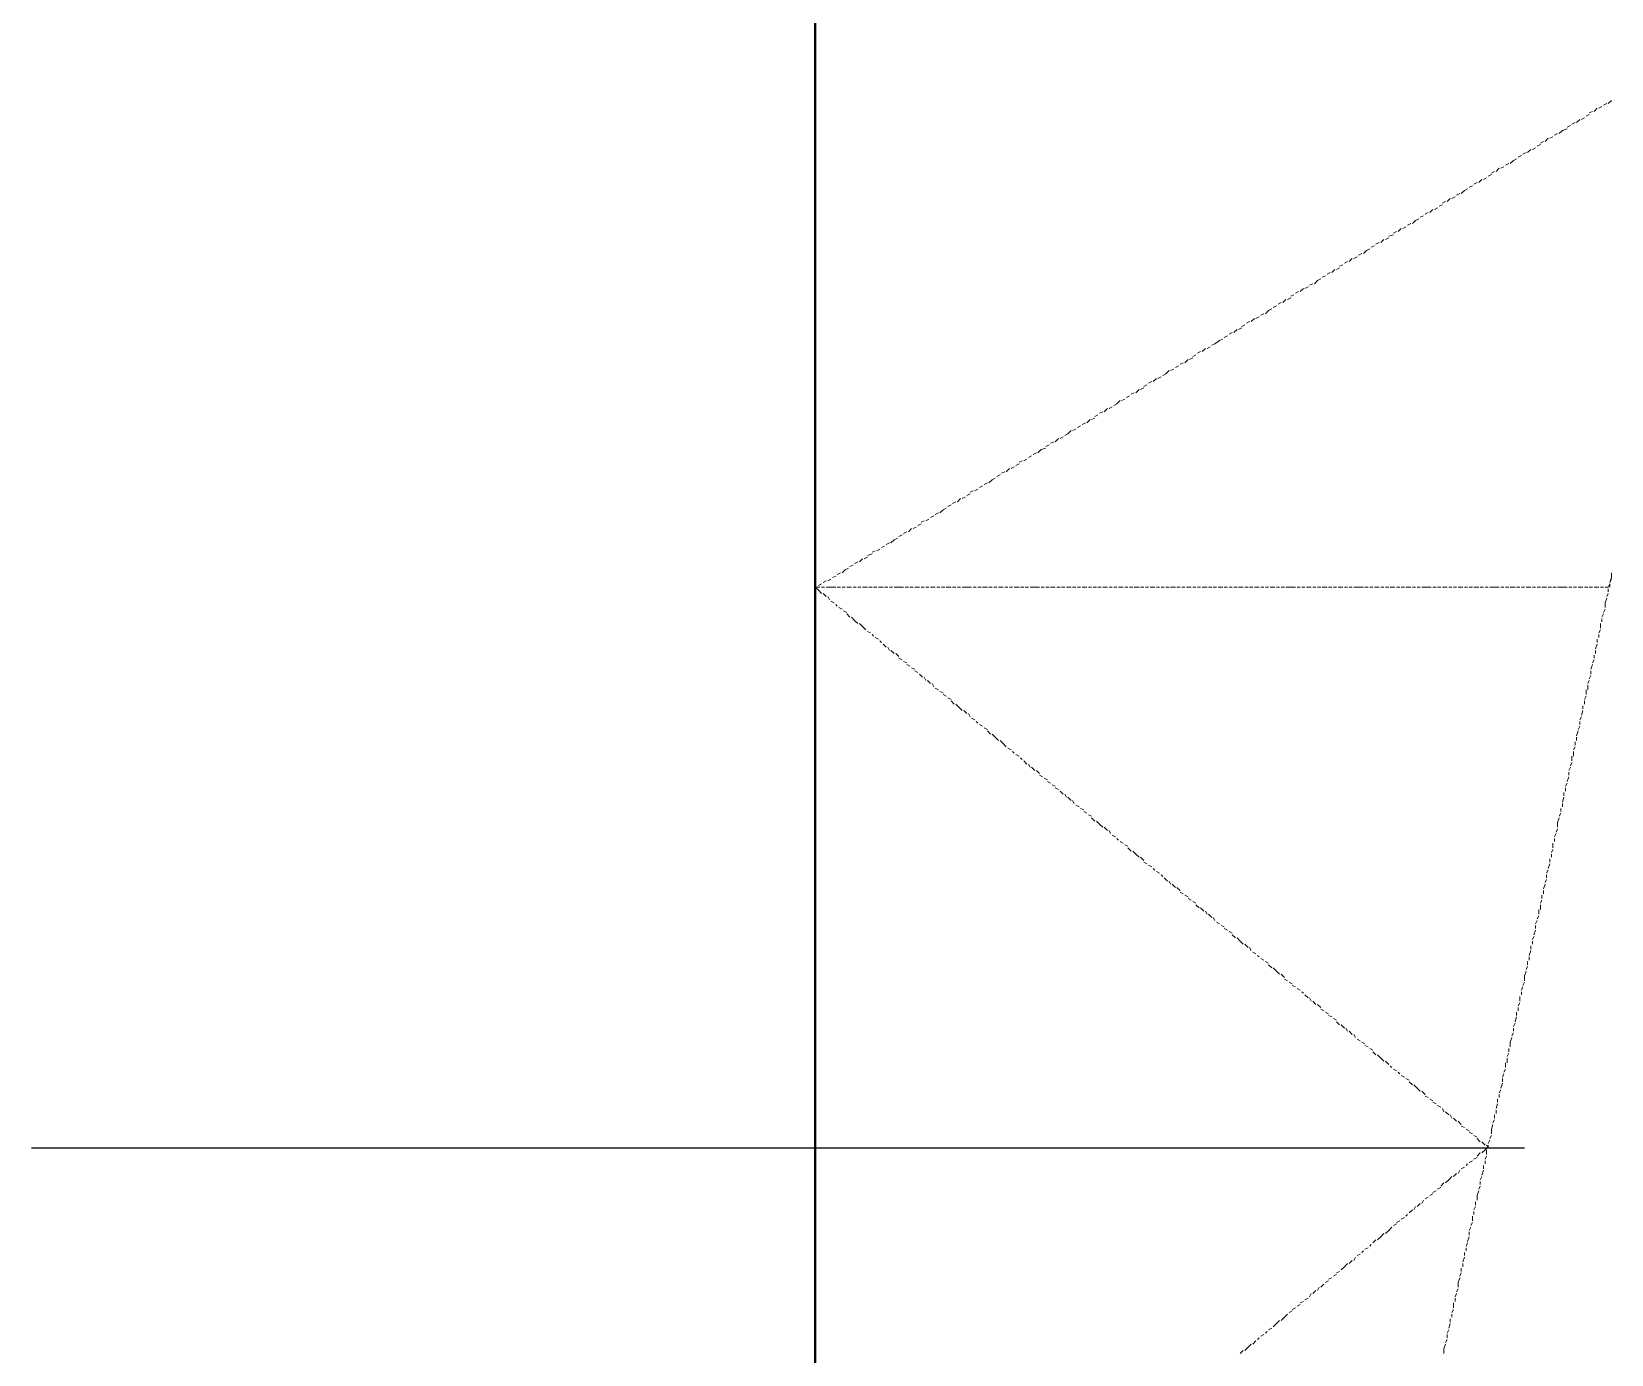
# Model space of a CAD drawing. Extents: x 0 to 604, y 0 to 420.
# Drawn here: x 248.73 to 269.9, y 200.54 to 218.26 of the extents above; entities that cross this region are included whole.
import ezdxf

# ---------------------------------------------------------------- set-up
doc = ezdxf.new("R2010")
doc.units = 0

msp = doc.modelspace()

# ---------------------------------------------------------------- linework, layer by layer
at = {"color": 7, "lineweight": 40}
msp.add_line((259.228, 262.065), (259.228, 174.561), dxfattribs=at)
at = {"lineweight": 25}
for p, q in [((259.228, 221.911), (259.228, 201.909)), ((268.732, 203.306), (248.729, 203.306))]:
    msp.add_line(p, q, dxfattribs=at)
at = {"color": 7, "lineweight": 5}
for p, q in [((259.228, 218.25), (259.228, 218.207)), ((259.228, 218.186), (259.228, 218.144)), ((259.228, 218.123), (259.228, 218.059)), ((259.228, 218.038), (259.228, 217.995)), ((259.228, 217.974), (259.228, 217.932)), ((259.228, 217.911), (259.228, 217.847)), ((259.228, 217.826), (259.228, 217.784)), ((259.228, 217.763), (259.228, 217.72)), ((259.228, 217.699), (259.228, 217.636)), ((259.228, 217.636), (259.228, 217.572)), ((259.228, 217.551), (259.228, 217.509)), ((259.228, 217.488), (259.228, 217.445)), ((259.228, 217.424), (259.228, 217.361)), ((259.228, 217.339), (259.228, 217.297)), ((259.228, 217.276), (259.228, 217.233)), ((259.228, 217.212), (259.228, 217.149)), ((269.6, 217.17), (269.642, 217.191)), ((269.663, 217.191), (269.706, 217.233)), ((269.727, 217.233), (269.769, 217.255)), ((269.79, 217.276), (269.833, 217.297)), ((269.854, 217.297), (269.896, 217.339)), ((259.228, 217.128), (259.228, 217.085)), ((259.228, 217.064), (259.228, 217.022)), ((259.228, 217.001), (259.228, 216.937)), ((269.303, 216.98), (269.346, 217.001)), ((269.367, 217.022), (269.409, 217.043)), ((269.43, 217.043), (269.473, 217.085)), ((269.494, 217.085), (269.536, 217.107)), ((269.558, 217.128), (269.6, 217.149)), ((259.228, 216.916), (259.228, 216.874)), ((259.228, 216.852), (259.228, 216.81)), ((259.228, 216.789), (259.228, 216.726)), ((268.944, 216.768), (268.986, 216.789)), ((269.007, 216.789), (269.05, 216.831)), ((269.071, 216.831), (269.113, 216.852)), ((269.134, 216.874), (269.176, 216.895)), ((269.198, 216.895), (269.24, 216.937)), ((269.24, 216.937), (269.303, 216.958)), ((259.228, 216.726), (259.228, 216.662)), ((259.228, 216.641), (259.228, 216.599)), ((259.228, 216.577), (259.228, 216.535)), ((268.584, 216.535), (268.626, 216.556)), ((268.647, 216.577), (268.69, 216.599)), ((268.711, 216.62), (268.753, 216.641)), ((268.774, 216.641), (268.817, 216.683)), ((268.838, 216.683), (268.88, 216.704)), ((268.901, 216.726), (268.944, 216.747)), ((259.228, 216.514), (259.228, 216.45)), ((259.228, 216.429), (259.228, 216.387)), ((259.228, 216.366), (259.228, 216.323)), ((268.245, 216.323), (268.288, 216.345)), ((268.288, 216.366), (268.33, 216.387)), ((268.351, 216.387), (268.393, 216.429)), ((268.414, 216.429), (268.457, 216.45)), ((268.478, 216.471), (268.52, 216.493)), ((268.541, 216.493), (268.584, 216.535)), ((259.228, 216.302), (259.228, 216.239)), ((259.228, 216.218), (259.228, 216.175)), ((259.228, 216.154), (259.228, 216.112)), ((267.885, 216.09), (267.928, 216.133)), ((267.928, 216.133), (267.97, 216.154)), ((267.991, 216.175), (268.033, 216.196)), ((268.055, 216.218), (268.097, 216.239)), ((268.118, 216.239), (268.161, 216.281)), ((268.182, 216.281), (268.224, 216.302)), ((259.228, 216.09), (259.228, 216.027)), ((259.228, 216.006), (259.228, 215.964)), ((259.228, 215.942), (259.228, 215.9)), ((267.589, 215.921), (267.631, 215.942)), ((267.631, 215.964), (267.674, 215.985)), ((267.695, 215.985), (267.737, 216.027)), ((267.758, 216.027), (267.801, 216.048)), ((267.822, 216.069), (267.864, 216.09)), ((259.228, 215.879), (259.228, 215.815)), ((259.228, 215.815), (259.228, 215.752)), ((259.228, 215.731), (259.228, 215.688)), ((267.229, 215.688), (267.272, 215.731)), ((267.272, 215.731), (267.314, 215.752)), ((267.335, 215.773), (267.377, 215.794)), ((267.399, 215.815), (267.441, 215.836)), ((267.462, 215.836), (267.504, 215.879)), ((267.526, 215.879), (267.568, 215.9)), ((259.228, 215.667), (259.228, 215.625)), ((259.228, 215.604), (259.228, 215.54)), ((259.228, 215.519), (259.228, 215.477)), ((266.869, 215.477), (266.912, 215.498)), ((266.912, 215.519), (266.975, 215.54)), ((266.975, 215.561), (267.017, 215.583)), ((267.039, 215.583), (267.081, 215.625)), ((267.102, 215.625), (267.144, 215.646)), ((267.166, 215.667), (267.208, 215.688)), ((259.228, 215.456), (259.228, 215.413)), ((259.228, 215.392), (259.228, 215.328)), ((259.228, 215.307), (259.228, 215.265)), ((266.509, 215.265), (266.552, 215.286)), ((266.573, 215.286), (266.615, 215.328)), ((266.615, 215.328), (266.658, 215.35)), ((266.679, 215.371), (266.721, 215.392)), ((266.742, 215.413), (266.785, 215.434)), ((266.806, 215.434), (266.848, 215.477)), ((259.228, 215.244), (259.228, 215.202)), ((259.228, 215.18), (259.228, 215.117)), ((259.228, 215.096), (259.228, 215.053)), ((266.15, 215.032), (266.192, 215.075)), ((266.213, 215.075), (266.255, 215.096)), ((266.255, 215.117), (266.298, 215.138)), ((266.319, 215.159), (266.361, 215.18)), ((266.382, 215.18), (266.425, 215.223)), ((266.446, 215.223), (266.488, 215.244)), ((259.228, 215.032), (259.228, 214.99)), ((259.228, 214.969), (259.228, 214.905)), ((259.228, 214.905), (259.228, 214.842)), ((265.853, 214.863), (265.896, 214.884)), ((265.917, 214.884), (265.959, 214.926)), ((265.959, 214.926), (266.002, 214.947)), ((266.023, 214.969), (266.065, 214.99)), ((266.086, 215.011), (266.128, 215.032)), ((259.228, 214.821), (259.228, 214.778)), ((259.228, 214.757), (259.228, 214.715)), ((259.228, 214.693), (259.228, 214.63)), ((265.493, 214.63), (265.536, 214.672)), ((265.557, 214.672), (265.599, 214.693)), ((265.599, 214.715), (265.642, 214.736)), ((265.663, 214.757), (265.705, 214.778)), ((265.726, 214.778), (265.769, 214.821)), ((265.79, 214.821), (265.832, 214.842)), ((259.228, 214.609), (259.228, 214.566)), ((259.228, 214.545), (259.228, 214.503)), ((259.228, 214.482), (259.228, 214.418)), ((265.134, 214.418), (265.176, 214.44)), ((265.197, 214.461), (265.24, 214.482)), ((265.261, 214.482), (265.303, 214.524)), ((265.303, 214.524), (265.345, 214.545)), ((265.366, 214.566), (265.409, 214.588)), ((265.43, 214.609), (265.472, 214.63)), ((259.228, 214.397), (259.228, 214.355)), ((259.228, 214.334), (259.228, 214.291)), ((259.228, 214.27), (259.228, 214.207)), ((264.774, 214.207), (264.816, 214.228)), ((264.837, 214.228), (264.88, 214.27)), ((264.901, 214.27), (264.943, 214.291)), ((264.943, 214.312), (264.985, 214.334)), ((265.007, 214.355), (265.049, 214.376)), ((265.07, 214.376), (265.113, 214.418)), ((259.228, 214.185), (259.228, 214.143)), ((259.228, 214.122), (259.228, 214.08)), ((259.228, 214.059), (259.228, 213.995)), ((264.414, 213.974), (264.456, 214.016)), ((264.478, 214.016), (264.52, 214.037)), ((264.541, 214.059), (264.583, 214.08)), ((264.583, 214.08), (264.647, 214.122)), ((264.647, 214.122), (264.689, 214.143)), ((264.71, 214.164), (264.753, 214.185)), ((259.228, 213.995), (259.228, 213.931)), ((259.228, 213.91), (259.228, 213.868)), ((259.228, 213.847), (259.228, 213.804)), ((264.118, 213.804), (264.16, 213.826)), ((264.181, 213.826), (264.224, 213.868)), ((264.245, 213.868), (264.287, 213.889)), ((264.287, 213.91), (264.329, 213.931)), ((264.351, 213.953), (264.393, 213.974)), ((259.228, 213.783), (259.228, 213.72)), ((259.228, 213.699), (259.228, 213.656)), ((259.228, 213.635), (259.228, 213.593)), ((263.758, 213.572), (263.8, 213.614)), ((263.821, 213.614), (263.864, 213.635)), ((263.885, 213.656), (263.927, 213.678)), ((263.927, 213.678), (263.969, 213.72)), ((263.991, 213.72), (264.033, 213.741)), ((264.054, 213.762), (264.096, 213.783)), ((259.228, 213.572), (259.228, 213.508)), ((259.228, 213.487), (259.228, 213.445)), ((259.228, 213.423), (259.228, 213.381)), ((263.398, 213.36), (263.44, 213.381)), ((263.461, 213.402), (263.504, 213.423)), ((263.525, 213.423), (263.567, 213.466)), ((263.589, 213.466), (263.631, 213.487)), ((263.631, 213.508), (263.673, 213.529)), ((263.694, 213.55), (263.737, 213.572)), ((259.228, 213.36), (259.228, 213.297)), ((259.228, 213.275), (259.228, 213.233)), ((259.228, 213.212), (259.228, 213.169)), ((263.038, 213.148), (263.08, 213.169)), ((263.102, 213.169), (263.144, 213.212)), ((263.165, 213.212), (263.207, 213.233)), ((263.229, 213.254), (263.271, 213.275)), ((263.271, 213.275), (263.313, 213.318)), ((263.334, 213.318), (263.377, 213.339)), ((259.228, 213.148), (259.228, 213.085)), ((259.228, 213.085), (259.228, 213.021)), ((259.228, 213), (259.228, 212.958)), ((262.742, 212.958), (262.784, 212.979)), ((262.805, 213), (262.848, 213.021)), ((262.869, 213.021), (262.911, 213.064)), ((262.932, 213.064), (262.975, 213.085)), ((262.975, 213.106), (263.017, 213.127)), ((259.228, 212.937), (259.228, 212.894)), ((259.228, 212.873), (259.228, 212.81)), ((259.228, 212.788), (259.228, 212.746)), ((262.382, 212.746), (262.424, 212.767)), ((262.445, 212.767), (262.488, 212.81)), ((262.509, 212.81), (262.551, 212.831)), ((262.572, 212.852), (262.615, 212.873)), ((262.615, 212.873), (262.657, 212.916)), ((262.678, 212.916), (262.721, 212.937)), ((259.228, 212.725), (259.228, 212.683)), ((259.228, 212.661), (259.228, 212.598)), ((259.228, 212.577), (259.228, 212.535)), ((262.022, 212.513), (262.065, 212.535)), ((262.086, 212.556), (262.128, 212.577)), ((262.149, 212.598), (262.192, 212.619)), ((262.213, 212.619), (262.255, 212.661)), ((262.255, 212.661), (262.318, 212.683)), ((262.318, 212.704), (262.361, 212.725)), ((259.228, 212.513), (259.228, 212.471)), ((259.228, 212.45), (259.228, 212.386)), ((259.228, 212.365), (259.228, 212.323)), ((261.662, 212.302), (261.705, 212.323)), ((261.726, 212.344), (261.768, 212.365)), ((261.789, 212.365), (261.832, 212.407)), ((261.853, 212.407), (261.895, 212.429)), ((261.916, 212.45), (261.959, 212.471)), ((261.959, 212.492), (262.001, 212.513)), ((259.228, 212.302), (259.228, 212.259)), ((259.228, 212.238), (259.228, 212.175)), ((259.228, 212.175), (259.228, 212.111)), ((261.303, 212.09), (261.345, 212.111)), ((261.366, 212.111), (261.408, 212.132)), ((261.43, 212.154), (261.472, 212.175)), ((261.493, 212.196), (261.535, 212.217)), ((261.557, 212.217), (261.599, 212.259)), ((261.599, 212.259), (261.641, 212.28)), ((259.228, 212.09), (259.228, 212.048)), ((259.228, 212.026), (259.228, 211.984)), ((259.228, 211.963), (259.228, 211.899)), ((261.006, 211.899), (261.048, 211.921)), ((261.07, 211.942), (261.112, 211.963)), ((261.133, 211.963), (261.175, 212.005)), ((261.197, 212.005), (261.239, 212.026)), ((261.26, 212.048), (261.303, 212.069)), ((259.228, 211.878), (259.228, 211.836)), ((259.228, 211.815), (259.228, 211.773)), ((259.228, 211.751), (259.228, 211.688)), ((260.646, 211.688), (260.689, 211.709)), ((260.71, 211.709), (260.752, 211.73)), ((260.773, 211.751), (260.816, 211.773)), ((260.837, 211.794), (260.879, 211.815)), ((260.9, 211.815), (260.943, 211.857)), ((260.943, 211.857), (260.985, 211.878)), ((259.228, 211.667), (259.228, 211.624)), ((259.228, 211.603), (259.228, 211.561)), ((259.228, 211.54), (259.228, 211.476)), ((260.286, 211.455), (260.329, 211.476)), ((260.35, 211.497), (260.392, 211.518)), ((260.413, 211.54), (260.456, 211.561)), ((260.477, 211.561), (260.519, 211.603)), ((260.541, 211.603), (260.583, 211.624)), ((260.604, 211.645), (260.646, 211.667)), ((259.228, 211.455), (259.228, 211.413)), ((259.228, 211.392), (259.228, 211.349)), ((259.228, 211.328), (259.228, 211.264)), ((259.228, 211.264), (259.228, 211.201)), ((259.927, 211.243), (259.99, 211.264)), ((259.99, 211.286), (260.033, 211.307)), ((260.054, 211.307), (260.096, 211.328)), ((260.117, 211.349), (260.159, 211.37)), ((260.181, 211.392), (260.223, 211.413)), ((260.244, 211.413), (260.286, 211.455)), ((259.228, 211.18), (259.228, 211.137)), ((259.228, 211.116), (259.228, 211.074)), ((259.228, 211.053), (259.228, 210.989)), ((259.588, 211.011), (259.63, 211.053)), ((259.63, 211.053), (259.673, 211.074)), ((259.694, 211.095), (259.736, 211.116)), ((259.757, 211.137), (259.8, 211.159)), ((259.821, 211.159), (259.863, 211.201)), ((259.884, 211.201), (259.927, 211.222)), ((259.228, 210.968), (259.228, 210.926)), ((259.228, 210.905), (259.228, 210.862)), ((259.228, 210.841), (259.228, 210.778)), ((259.271, 210.841), (259.313, 210.862)), ((259.334, 210.883), (259.376, 210.905)), ((259.397, 210.905), (259.44, 210.926)), ((259.461, 210.947), (259.503, 210.968)), ((259.524, 210.989), (259.567, 211.011)), ((269.854, 210.82), (269.875, 210.862)), ((269.896, 210.947), (269.875, 210.883)), ((269.875, 210.883), (269.896, 210.926)), ((269.875, 210.862), (269.875, 210.82)), ((269.896, 211.011), (269.896, 210.968)), ((269.896, 210.947), (269.896, 210.989)), ((259.228, 210.82), (259.292, 210.82)), ((259.271, 210.778), (259.228, 210.82)), ((259.228, 210.82), (259.271, 210.82)), ((259.228, 210.756), (259.228, 210.714)), ((259.228, 210.693), (259.228, 210.651)), ((259.228, 210.63), (259.228, 210.566)), ((259.313, 210.735), (259.271, 210.778)), ((259.313, 210.82), (259.355, 210.82)), ((259.376, 210.693), (259.334, 210.735)), ((259.376, 210.82), (259.44, 210.82)), ((259.419, 210.651), (259.397, 210.693)), ((259.44, 210.82), (259.503, 210.82)), ((259.482, 210.608), (259.44, 210.63)), ((259.524, 210.82), (259.567, 210.82)), ((259.588, 210.82), (259.63, 210.82)), ((259.651, 210.82), (259.715, 210.82)), ((259.736, 210.82), (259.779, 210.82)), ((259.8, 210.82), (259.842, 210.82)), ((259.863, 210.82), (259.927, 210.82)), ((259.948, 210.82), (259.99, 210.82)), ((260.011, 210.82), (260.054, 210.82)), ((260.075, 210.82), (260.138, 210.82)), ((260.159, 210.82), (260.202, 210.82)), ((260.223, 210.82), (260.265, 210.82)), ((260.286, 210.82), (260.35, 210.82)), ((260.35, 210.82), (260.413, 210.82)), ((260.435, 210.82), (260.477, 210.82)), ((260.498, 210.82), (260.541, 210.82)), ((260.562, 210.82), (260.625, 210.82)), ((260.646, 210.82), (260.689, 210.82)), ((260.71, 210.82), (260.752, 210.82)), ((260.773, 210.82), (260.837, 210.82)), ((260.858, 210.82), (260.9, 210.82)), ((260.921, 210.82), (260.964, 210.82)), ((260.985, 210.82), (261.048, 210.82)), ((261.07, 210.82), (261.112, 210.82)), ((261.133, 210.82), (261.175, 210.82)), ((261.197, 210.82), (261.26, 210.82)), ((261.26, 210.82), (261.324, 210.82)), ((261.345, 210.82), (261.387, 210.82)), ((261.408, 210.82), (261.451, 210.82)), ((261.472, 210.82), (261.535, 210.82)), ((261.557, 210.82), (261.599, 210.82)), ((261.62, 210.82), (261.662, 210.82)), ((261.683, 210.82), (261.747, 210.82)), ((261.768, 210.82), (261.81, 210.82)), ((261.832, 210.82), (261.874, 210.82)), ((261.895, 210.82), (261.959, 210.82)), ((261.98, 210.82), (262.022, 210.82)), ((262.043, 210.82), (262.086, 210.82)), ((262.107, 210.82), (262.17, 210.82)), ((262.17, 210.82), (262.234, 210.82)), ((262.255, 210.82), (262.297, 210.82)), ((262.318, 210.82), (262.361, 210.82)), ((262.382, 210.82), (262.445, 210.82)), ((262.467, 210.82), (262.509, 210.82)), ((262.53, 210.82), (262.572, 210.82)), ((262.594, 210.82), (262.657, 210.82)), ((262.678, 210.82), (262.721, 210.82)), ((262.742, 210.82), (262.784, 210.82)), ((262.805, 210.82), (262.869, 210.82)), ((262.89, 210.82), (262.932, 210.82)), ((262.954, 210.82), (262.996, 210.82)), ((263.017, 210.82), (263.059, 210.82)), ((263.08, 210.82), (263.144, 210.82)), ((263.165, 210.82), (263.207, 210.82)), ((263.229, 210.82), (263.271, 210.82)), ((263.292, 210.82), (263.356, 210.82)), ((263.377, 210.82), (263.419, 210.82)), ((263.44, 210.82), (263.483, 210.82)), ((263.504, 210.82), (263.567, 210.82)), ((263.589, 210.82), (263.631, 210.82)), ((263.652, 210.82), (263.694, 210.82)), ((263.716, 210.82), (263.779, 210.82)), ((263.8, 210.82), (263.842, 210.82)), ((263.864, 210.82), (263.906, 210.82)), ((263.927, 210.82), (263.969, 210.82)), ((263.991, 210.82), (264.054, 210.82)), ((264.075, 210.82), (264.118, 210.82)), ((264.139, 210.82), (264.181, 210.82)), ((264.202, 210.82), (264.266, 210.82)), ((264.287, 210.82), (264.329, 210.82)), ((264.351, 210.82), (264.393, 210.82)), ((264.414, 210.82), (264.478, 210.82)), ((264.499, 210.82), (264.541, 210.82)), ((264.562, 210.82), (264.604, 210.82)), ((264.626, 210.82), (264.689, 210.82)), ((264.71, 210.82), (264.753, 210.82)), ((264.774, 210.82), (264.816, 210.82)), ((264.837, 210.82), (264.88, 210.82)), ((264.901, 210.82), (264.964, 210.82)), ((264.985, 210.82), (265.028, 210.82)), ((265.049, 210.82), (265.091, 210.82)), ((265.113, 210.82), (265.176, 210.82)), ((265.197, 210.82), (265.24, 210.82)), ((265.261, 210.82), (265.303, 210.82)), ((265.324, 210.82), (265.388, 210.82)), ((265.409, 210.82), (265.451, 210.82)), ((265.472, 210.82), (265.515, 210.82)), ((265.536, 210.82), (265.599, 210.82)), ((265.599, 210.82), (265.663, 210.82)), ((265.684, 210.82), (265.726, 210.82)), ((265.747, 210.82), (265.79, 210.82)), ((265.811, 210.82), (265.875, 210.82)), ((265.896, 210.82), (265.938, 210.82)), ((265.959, 210.82), (266.002, 210.82)), ((266.023, 210.82), (266.086, 210.82)), ((266.107, 210.82), (266.15, 210.82)), ((266.171, 210.82), (266.213, 210.82)), ((266.234, 210.82), (266.298, 210.82)), ((266.319, 210.82), (266.361, 210.82)), ((266.382, 210.82), (266.425, 210.82)), ((266.446, 210.82), (266.509, 210.82)), ((266.509, 210.82), (266.573, 210.82)), ((266.594, 210.82), (266.637, 210.82)), ((266.658, 210.82), (266.7, 210.82)), ((266.721, 210.82), (266.785, 210.82)), ((266.806, 210.82), (266.848, 210.82)), ((266.869, 210.82), (266.912, 210.82)), ((266.933, 210.82), (266.996, 210.82)), ((267.017, 210.82), (267.06, 210.82)), ((267.081, 210.82), (267.123, 210.82)), ((267.144, 210.82), (267.208, 210.82)), ((267.229, 210.82), (267.272, 210.82)), ((267.293, 210.82), (267.335, 210.82)), ((267.356, 210.82), (267.42, 210.82)), ((267.42, 210.82), (267.483, 210.82)), ((267.504, 210.82), (267.547, 210.82)), ((267.568, 210.82), (267.61, 210.82)), ((267.631, 210.82), (267.695, 210.82)), ((267.716, 210.82), (267.758, 210.82)), ((267.779, 210.82), (267.822, 210.82)), ((267.843, 210.82), (267.906, 210.82)), ((267.928, 210.82), (267.97, 210.82)), ((267.991, 210.82), (268.033, 210.82)), ((268.055, 210.82), (268.118, 210.82)), ((268.139, 210.82), (268.182, 210.82)), ((268.203, 210.82), (268.245, 210.82)), ((268.266, 210.82), (268.33, 210.82)), ((268.33, 210.82), (268.393, 210.82)), ((268.414, 210.82), (268.457, 210.82)), ((268.478, 210.82), (268.52, 210.82)), ((268.541, 210.82), (268.605, 210.82)), ((268.626, 210.82), (268.668, 210.82)), ((268.69, 210.82), (268.732, 210.82)), ((268.753, 210.82), (268.817, 210.82)), ((268.838, 210.82), (268.88, 210.82)), ((268.901, 210.82), (268.944, 210.82)), ((268.965, 210.82), (269.028, 210.82)), ((269.05, 210.82), (269.092, 210.82)), ((269.113, 210.82), (269.155, 210.82)), ((269.176, 210.82), (269.24, 210.82)), ((269.24, 210.82), (269.303, 210.82)), ((269.325, 210.82), (269.367, 210.82)), ((269.388, 210.82), (269.43, 210.82)), ((269.452, 210.82), (269.515, 210.82)), ((269.536, 210.82), (269.579, 210.82)), ((269.6, 210.82), (269.642, 210.82)), ((269.663, 210.82), (269.727, 210.82)), ((269.748, 210.82), (269.79, 210.82)), ((269.812, 210.82), (269.854, 210.82)), ((269.833, 210.672), (269.812, 210.608)), ((269.854, 210.735), (269.833, 210.693)), ((269.854, 210.799), (269.854, 210.756)), ((259.228, 210.545), (259.228, 210.502)), ((259.228, 210.481), (259.228, 210.439)), ((259.228, 210.418), (259.228, 210.354)), ((259.524, 210.566), (259.503, 210.587)), ((259.588, 210.524), (259.546, 210.545)), ((259.651, 210.481), (259.609, 210.502)), ((259.694, 210.418), (259.651, 210.46)), ((259.757, 210.375), (259.715, 210.418)), ((269.79, 210.46), (269.769, 210.418)), ((269.812, 210.524), (269.79, 210.481)), ((269.812, 210.608), (269.812, 210.545)), ((259.228, 210.354), (259.228, 210.291)), ((259.228, 210.27), (259.228, 210.227)), ((259.228, 210.206), (259.228, 210.164)), ((259.8, 210.333), (259.757, 210.375)), ((259.863, 210.291), (259.821, 210.333)), ((259.906, 210.249), (259.863, 210.291)), ((259.969, 210.206), (259.927, 210.227)), ((269.748, 210.249), (269.727, 210.206)), ((269.748, 210.333), (269.748, 210.27)), ((269.769, 210.397), (269.769, 210.354)), ((259.228, 210.143), (259.228, 210.079)), ((259.228, 210.058), (259.228, 210.016)), ((259.228, 209.994), (259.228, 209.952)), ((260.011, 210.164), (259.99, 210.185)), ((260.075, 210.121), (260.033, 210.143)), ((260.117, 210.079), (260.096, 210.1)), ((260.181, 210.016), (260.138, 210.058)), ((260.223, 209.973), (260.202, 210.016)), ((269.706, 210.058), (269.685, 209.994)), ((269.706, 210.121), (269.706, 210.079)), ((269.727, 210.185), (269.727, 210.143)), ((259.228, 209.931), (259.228, 209.868)), ((259.228, 209.846), (259.228, 209.804)), ((259.228, 209.783), (259.228, 209.74)), ((260.286, 209.931), (260.244, 209.973)), ((260.35, 209.889), (260.308, 209.931)), ((260.392, 209.846), (260.35, 209.868)), ((260.456, 209.804), (260.413, 209.825)), ((260.498, 209.762), (260.456, 209.783)), ((269.642, 209.783), (269.621, 209.719)), ((269.663, 209.846), (269.642, 209.804)), ((269.663, 209.91), (269.663, 209.868)), ((269.685, 209.973), (269.685, 209.931)), ((259.228, 209.719), (259.228, 209.656)), ((259.228, 209.635), (259.228, 209.592)), ((259.228, 209.571), (259.228, 209.529)), ((260.562, 209.719), (260.519, 209.74)), ((260.604, 209.677), (260.562, 209.698)), ((260.668, 209.613), (260.625, 209.656)), ((260.71, 209.571), (260.689, 209.613)), ((260.773, 209.529), (260.731, 209.571)), ((269.6, 209.571), (269.579, 209.529)), ((269.621, 209.635), (269.6, 209.592)), ((269.621, 209.698), (269.621, 209.656)), ((259.228, 209.508), (259.228, 209.444)), ((259.228, 209.444), (259.228, 209.381)), ((259.228, 209.359), (259.228, 209.317)), ((260.816, 209.486), (260.795, 209.529)), ((260.879, 209.444), (260.837, 209.465)), ((260.943, 209.402), (260.9, 209.423)), ((260.985, 209.359), (260.943, 209.381)), ((269.558, 209.359), (269.536, 209.317)), ((269.558, 209.444), (269.558, 209.381)), ((269.579, 209.508), (269.579, 209.444)), ((259.228, 209.296), (259.228, 209.254)), ((259.228, 209.232), (259.228, 209.169)), ((259.228, 209.148), (259.228, 209.106)), ((261.048, 209.317), (261.006, 209.338)), ((261.091, 209.254), (261.048, 209.296)), ((261.154, 209.211), (261.112, 209.254)), ((261.197, 209.169), (261.154, 209.211)), ((261.26, 209.127), (261.218, 209.169)), ((269.515, 209.169), (269.494, 209.106)), ((269.515, 209.232), (269.515, 209.19)), ((269.536, 209.296), (269.536, 209.254)), ((259.228, 209.084), (259.228, 209.042)), ((259.228, 209.021), (259.228, 208.957)), ((259.228, 208.936), (259.228, 208.894)), ((261.303, 209.084), (261.281, 209.127)), ((261.366, 209.042), (261.324, 209.063)), ((261.408, 209), (261.387, 209.021)), ((261.472, 208.957), (261.43, 208.978)), ((261.535, 208.915), (261.493, 208.936)), ((269.473, 208.957), (269.452, 208.915)), ((269.494, 209.084), (269.473, 209.042)), ((269.473, 209.021), (269.473, 208.978)), ((259.228, 208.873), (259.228, 208.83)), ((259.228, 208.809), (259.228, 208.746)), ((259.228, 208.725), (259.228, 208.682)), ((261.578, 208.851), (261.535, 208.894)), ((261.641, 208.809), (261.599, 208.851)), ((261.683, 208.767), (261.641, 208.809)), ((261.747, 208.725), (261.705, 208.767)), ((261.789, 208.682), (261.747, 208.725)), ((269.409, 208.746), (269.409, 208.703)), ((269.452, 208.894), (269.43, 208.83)), ((269.43, 208.809), (269.43, 208.767)), ((259.228, 208.661), (259.228, 208.619)), ((259.228, 208.597), (259.228, 208.534)), ((259.228, 208.534), (259.228, 208.47)), ((261.853, 208.64), (261.81, 208.661)), ((261.895, 208.597), (261.874, 208.619)), ((261.959, 208.555), (261.916, 208.576)), ((262.001, 208.513), (261.98, 208.534)), ((269.367, 208.555), (269.367, 208.492)), ((269.409, 208.682), (269.388, 208.64)), ((269.388, 208.619), (269.388, 208.555)), ((259.228, 208.449), (259.228, 208.407)), ((259.228, 208.386), (259.228, 208.343)), ((259.228, 208.322), (259.228, 208.259)), ((262.065, 208.449), (262.022, 208.492)), ((262.107, 208.407), (262.086, 208.449)), ((262.17, 208.365), (262.128, 208.407)), ((262.234, 208.322), (262.192, 208.365)), ((262.276, 208.28), (262.234, 208.301)), ((269.346, 208.407), (269.325, 208.365)), ((269.325, 208.343), (269.325, 208.301)), ((269.367, 208.47), (269.346, 208.428)), ((259.228, 208.238), (259.228, 208.195)), ((259.228, 208.174), (259.228, 208.132)), ((259.228, 208.111), (259.228, 208.047)), ((262.34, 208.238), (262.297, 208.259)), ((262.382, 208.195), (262.34, 208.216)), ((262.445, 208.153), (262.403, 208.174)), ((262.488, 208.111), (262.445, 208.132)), ((262.551, 208.047), (262.509, 208.089)), ((269.303, 208.195), (269.282, 208.153)), ((269.282, 208.132), (269.282, 208.089)), ((269.325, 208.28), (269.303, 208.216)), ((259.228, 208.026), (259.228, 207.984)), ((259.228, 207.963), (259.228, 207.92)), ((259.228, 207.899), (259.228, 207.835)), ((262.594, 208.005), (262.572, 208.047)), ((262.657, 207.963), (262.615, 208.005)), ((262.699, 207.92), (262.678, 207.963)), ((262.763, 207.878), (262.721, 207.899)), ((269.261, 208.005), (269.24, 207.941)), ((269.24, 207.92), (269.24, 207.878)), ((269.261, 208.068), (269.261, 208.026)), ((259.228, 207.814), (259.228, 207.772)), ((259.228, 207.751), (259.228, 207.708)), ((259.228, 207.687), (259.228, 207.624)), ((262.827, 207.835), (262.784, 207.857)), ((262.869, 207.793), (262.827, 207.814)), ((262.932, 207.751), (262.89, 207.772)), ((262.975, 207.687), (262.932, 207.73)), ((263.038, 207.645), (262.996, 207.687)), ((269.198, 207.73), (269.176, 207.666)), ((269.176, 207.666), (269.176, 207.603)), ((269.219, 207.793), (269.198, 207.751)), ((269.219, 207.857), (269.219, 207.814)), ((259.228, 207.624), (259.228, 207.56)), ((259.228, 207.539), (259.228, 207.497)), ((259.228, 207.476), (259.228, 207.433)), ((263.08, 207.603), (263.038, 207.645)), ((263.144, 207.56), (263.102, 207.603)), ((263.186, 207.518), (263.165, 207.56)), ((263.25, 207.476), (263.207, 207.497)), ((263.292, 207.433), (263.271, 207.454)), ((269.155, 207.518), (269.134, 207.476)), ((269.134, 207.454), (269.134, 207.412)), ((269.176, 207.582), (269.155, 207.539)), ((259.228, 207.412), (259.228, 207.349)), ((259.228, 207.327), (259.228, 207.285)), ((259.228, 207.264), (259.228, 207.222)), ((263.356, 207.391), (263.313, 207.412)), ((263.419, 207.349), (263.377, 207.37)), ((263.461, 207.285), (263.419, 207.327)), ((263.525, 207.243), (263.483, 207.285)), ((263.567, 207.201), (263.525, 207.243)), ((269.113, 207.306), (269.092, 207.264)), ((269.092, 207.243), (269.092, 207.201)), ((269.113, 207.391), (269.113, 207.327)), ((259.228, 207.201), (259.228, 207.137)), ((259.228, 207.116), (259.228, 207.073)), ((259.228, 207.052), (259.228, 207.01)), ((263.631, 207.158), (263.589, 207.201)), ((263.673, 207.116), (263.631, 207.137)), ((263.737, 207.073), (263.694, 207.095)), ((263.779, 207.031), (263.758, 207.052)), ((269.05, 207.031), (269.028, 206.989)), ((269.071, 207.116), (269.05, 207.052)), ((269.071, 207.179), (269.071, 207.137)), ((259.228, 206.989), (259.228, 206.925)), ((259.228, 206.904), (259.228, 206.862)), ((259.228, 206.841), (259.228, 206.798)), ((263.842, 206.989), (263.8, 207.01)), ((263.885, 206.946), (263.864, 206.968)), ((263.948, 206.883), (263.906, 206.925)), ((263.991, 206.841), (263.969, 206.883)), ((264.054, 206.798), (264.012, 206.841)), ((269.007, 206.841), (268.986, 206.777)), ((269.028, 206.904), (269.007, 206.862)), ((269.028, 206.968), (269.028, 206.925)), ((259.228, 206.777), (259.228, 206.714)), ((259.228, 206.714), (259.228, 206.65)), ((259.228, 206.629), (259.228, 206.587)), ((264.118, 206.756), (264.075, 206.798)), ((264.16, 206.714), (264.118, 206.735)), ((264.224, 206.671), (264.181, 206.692)), ((264.266, 206.629), (264.224, 206.65)), ((264.329, 206.587), (264.287, 206.608)), ((268.965, 206.629), (268.944, 206.587)), ((268.965, 206.692), (268.965, 206.65)), ((268.986, 206.756), (268.986, 206.714)), ((259.228, 206.565), (259.228, 206.523)), ((259.228, 206.502), (259.228, 206.439)), ((259.228, 206.417), (259.228, 206.375)), ((264.372, 206.523), (264.329, 206.565)), ((264.435, 206.481), (264.393, 206.523)), ((264.478, 206.439), (264.456, 206.481)), ((264.541, 206.396), (264.499, 206.439)), ((264.583, 206.354), (264.562, 206.396)), ((268.923, 206.417), (268.901, 206.375)), ((268.923, 206.502), (268.923, 206.439)), ((268.944, 206.565), (268.944, 206.502)), ((259.228, 206.354), (259.228, 206.311)), ((259.228, 206.29), (259.228, 206.227)), ((259.228, 206.206), (259.228, 206.163)), ((264.647, 206.311), (264.604, 206.333)), ((264.71, 206.269), (264.668, 206.29)), ((264.753, 206.227), (264.71, 206.248)), ((264.816, 206.185), (264.774, 206.206)), ((268.88, 206.227), (268.859, 206.163)), ((268.901, 206.354), (268.88, 206.311)), ((268.88, 206.29), (268.88, 206.248)), ((259.228, 206.142), (259.228, 206.1)), ((259.228, 206.079), (259.228, 206.015)), ((259.228, 205.994), (259.228, 205.952)), ((264.858, 206.121), (264.816, 206.163)), ((264.922, 206.079), (264.88, 206.121)), ((264.964, 206.036), (264.922, 206.079)), ((265.028, 205.994), (264.985, 206.036)), ((265.07, 205.952), (265.049, 205.994)), ((268.817, 206.015), (268.817, 205.973)), ((268.859, 206.142), (268.838, 206.1)), ((268.838, 206.079), (268.838, 206.036)), ((259.228, 205.93), (259.228, 205.888)), ((259.228, 205.867), (259.228, 205.804)), ((259.228, 205.804), (259.228, 205.74)), ((265.134, 205.909), (265.091, 205.93)), ((265.176, 205.867), (265.155, 205.888)), ((265.24, 205.825), (265.197, 205.846)), ((265.303, 205.782), (265.261, 205.804)), ((265.345, 205.719), (265.303, 205.761)), ((268.774, 205.804), (268.774, 205.761)), ((268.817, 205.952), (268.795, 205.888)), ((268.795, 205.867), (268.795, 205.825)), ((259.228, 205.719), (259.228, 205.677)), ((259.228, 205.655), (259.228, 205.613)), ((259.228, 205.592), (259.228, 205.528)), ((265.409, 205.677), (265.366, 205.719)), ((265.451, 205.634), (265.409, 205.677)), ((265.515, 205.592), (265.472, 205.634)), ((265.557, 205.549), (265.515, 205.571)), ((268.753, 205.677), (268.732, 205.613)), ((268.732, 205.613), (268.732, 205.549)), ((268.774, 205.74), (268.753, 205.698)), ((259.228, 205.507), (259.228, 205.465)), ((259.228, 205.444), (259.228, 205.401)), ((259.228, 205.38), (259.228, 205.317)), ((265.62, 205.507), (265.578, 205.528)), ((265.663, 205.465), (265.62, 205.486)), ((265.726, 205.423), (265.684, 205.444)), ((265.769, 205.38), (265.747, 205.401)), ((265.832, 205.317), (265.79, 205.359)), ((268.668, 205.338), (268.668, 205.274)), ((268.711, 205.465), (268.69, 205.423)), ((268.69, 205.401), (268.69, 205.359)), ((268.732, 205.528), (268.711, 205.486)), ((259.228, 205.295), (259.228, 205.253)), ((259.228, 205.232), (259.228, 205.19)), ((259.228, 205.168), (259.228, 205.105)), ((265.875, 205.274), (265.853, 205.317)), ((265.938, 205.232), (265.896, 205.274)), ((266.002, 205.19), (265.959, 205.232)), ((266.044, 205.147), (266.002, 205.168)), ((266.107, 205.105), (266.065, 205.126)), ((268.626, 205.126), (268.626, 205.084)), ((268.668, 205.253), (268.647, 205.211)), ((268.647, 205.19), (268.647, 205.147)), ((259.228, 205.084), (259.228, 205.042)), ((259.228, 205.02), (259.228, 204.978)), ((259.228, 204.957), (259.228, 204.915)), ((266.15, 205.063), (266.107, 205.084)), ((266.213, 205.02), (266.171, 205.042)), ((266.255, 204.957), (266.213, 204.999)), ((266.319, 204.915), (266.277, 204.957)), ((266.361, 204.872), (266.34, 204.915)), ((268.605, 204.978), (268.584, 204.936)), ((268.584, 204.915), (268.584, 204.872)), ((268.626, 205.063), (268.605, 204.999)), ((259.228, 204.893), (259.228, 204.83)), ((259.228, 204.809), (259.228, 204.766)), ((259.228, 204.745), (259.228, 204.703)), ((266.425, 204.83), (266.382, 204.872)), ((266.467, 204.787), (266.446, 204.83)), ((266.531, 204.745), (266.488, 204.766)), ((266.594, 204.703), (266.552, 204.724)), ((268.563, 204.787), (268.541, 204.724)), ((268.541, 204.724), (268.541, 204.661)), ((268.584, 204.851), (268.563, 204.809)), ((259.228, 204.682), (259.228, 204.618)), ((259.228, 204.597), (259.228, 204.555)), ((259.228, 204.534), (259.228, 204.491)), ((266.637, 204.661), (266.594, 204.682)), ((266.7, 204.618), (266.658, 204.639)), ((266.742, 204.555), (266.7, 204.597)), ((266.806, 204.512), (266.764, 204.555)), ((266.848, 204.47), (266.806, 204.512)), ((268.52, 204.576), (268.499, 204.534)), ((268.499, 204.512), (268.499, 204.449)), ((268.52, 204.639), (268.52, 204.597)), ((259.228, 204.47), (259.228, 204.406)), ((259.228, 204.385), (259.228, 204.343)), ((259.228, 204.322), (259.228, 204.28)), ((266.912, 204.428), (266.869, 204.47)), ((266.954, 204.385), (266.933, 204.406)), ((267.017, 204.343), (266.975, 204.364)), ((267.06, 204.301), (267.039, 204.322)), ((267.123, 204.258), (267.081, 204.28)), ((268.457, 204.301), (268.436, 204.258)), ((268.478, 204.364), (268.457, 204.322)), ((268.478, 204.449), (268.478, 204.385)), ((259.228, 204.258), (259.228, 204.195)), ((259.228, 204.174), (259.228, 204.131)), ((259.228, 204.11), (259.228, 204.068)), ((267.187, 204.216), (267.144, 204.237)), ((267.229, 204.152), (267.187, 204.195)), ((267.293, 204.11), (267.25, 204.152)), ((267.335, 204.068), (267.293, 204.11)), ((267.399, 204.025), (267.356, 204.068)), ((268.414, 204.089), (268.393, 204.047)), ((268.436, 204.174), (268.414, 204.11)), ((268.436, 204.237), (268.436, 204.195)), ((259.228, 204.047), (259.228, 204.004)), ((259.228, 203.983), (259.228, 203.92)), ((259.228, 203.899), (259.228, 203.856)), ((267.441, 203.983), (267.399, 204.004)), ((267.504, 203.941), (267.462, 203.962)), ((267.547, 203.899), (267.504, 203.92)), ((267.61, 203.856), (267.568, 203.877)), ((268.372, 203.899), (268.351, 203.835)), ((268.372, 203.962), (268.372, 203.92)), ((268.393, 204.025), (268.393, 203.983)), ((259.228, 203.835), (259.228, 203.793)), ((259.228, 203.772), (259.228, 203.708)), ((259.228, 203.687), (259.228, 203.644)), ((267.652, 203.793), (267.631, 203.835)), ((267.716, 203.75), (267.674, 203.793)), ((267.758, 203.708), (267.737, 203.75)), ((267.822, 203.666), (267.779, 203.708)), ((267.885, 203.623), (267.843, 203.666)), ((268.33, 203.687), (268.309, 203.644)), ((268.33, 203.75), (268.33, 203.708)), ((268.351, 203.814), (268.351, 203.772)), ((259.228, 203.623), (259.228, 203.581)), ((259.228, 203.56), (259.228, 203.496)), ((259.228, 203.475), (259.228, 203.433)), ((267.928, 203.581), (267.885, 203.602)), ((267.991, 203.539), (267.949, 203.56)), ((268.033, 203.496), (267.991, 203.518)), ((268.097, 203.454), (268.055, 203.475)), ((268.139, 203.391), (268.097, 203.433)), ((268.288, 203.475), (268.266, 203.433)), ((268.309, 203.623), (268.288, 203.56)), ((268.288, 203.56), (268.288, 203.496)), ((259.228, 203.412), (259.228, 203.369)), ((259.228, 203.348), (259.228, 203.285)), ((259.228, 203.263), (259.228, 203.221)), ((268.097, 203.2), (268.139, 203.242)), ((268.203, 203.348), (268.161, 203.391)), ((268.161, 203.242), (268.203, 203.285)), ((268.203, 203.285), (268.245, 203.327)), ((268.245, 203.327), (268.224, 203.348)), ((268.224, 203.285), (268.224, 203.221)), ((268.266, 203.412), (268.245, 203.369)), ((268.245, 203.348), (268.245, 203.306)), ((259.228, 203.2), (259.228, 203.158)), ((259.228, 203.137), (259.228, 203.094)), ((259.228, 203.073), (259.228, 203.009)), ((267.843, 202.967), (267.864, 203.009)), ((267.885, 203.031), (267.928, 203.052)), ((267.949, 203.073), (267.97, 203.094)), ((267.991, 203.115), (268.033, 203.137)), ((268.055, 203.158), (268.097, 203.179)), ((268.182, 203.009), (268.161, 202.946)), ((268.182, 203.073), (268.182, 203.031)), ((268.224, 203.2), (268.203, 203.158)), ((268.203, 203.137), (268.203, 203.094)), ((259.228, 202.988), (259.228, 202.946)), ((259.228, 202.925), (259.228, 202.882)), ((259.228, 202.861), (259.228, 202.798)), ((267.61, 202.798), (267.652, 202.84)), ((267.674, 202.84), (267.716, 202.882)), ((267.716, 202.882), (267.758, 202.925)), ((267.779, 202.925), (267.822, 202.967)), ((268.139, 202.798), (268.118, 202.756)), ((268.161, 202.925), (268.139, 202.882)), ((268.139, 202.861), (268.139, 202.819)), ((259.228, 202.777), (259.228, 202.734)), ((259.228, 202.713), (259.228, 202.671)), ((259.228, 202.65), (259.228, 202.586)), ((267.356, 202.565), (267.377, 202.607)), ((267.399, 202.629), (267.441, 202.65)), ((267.462, 202.671), (267.504, 202.692)), ((267.504, 202.713), (267.547, 202.734)), ((267.568, 202.756), (267.61, 202.777)), ((268.076, 202.586), (268.076, 202.544)), ((268.118, 202.734), (268.097, 202.671)), ((268.097, 202.671), (268.097, 202.607)), ((259.228, 202.565), (259.228, 202.523)), ((259.228, 202.501), (259.228, 202.459)), ((259.228, 202.438), (259.228, 202.375)), ((267.081, 202.353), (267.123, 202.375)), ((267.144, 202.396), (267.166, 202.417)), ((267.187, 202.438), (267.229, 202.48)), ((267.25, 202.48), (267.272, 202.523)), ((267.293, 202.523), (267.335, 202.565)), ((268.033, 202.396), (268.033, 202.332)), ((268.076, 202.523), (268.055, 202.48)), ((268.055, 202.459), (268.055, 202.417)), ((259.228, 202.353), (259.228, 202.311)), ((259.228, 202.29), (259.228, 202.248)), ((259.228, 202.226), (259.228, 202.184)), ((259.228, 202.163), (259.228, 202.099)), ((266.806, 202.12), (266.848, 202.163)), ((266.869, 202.163), (266.912, 202.205)), ((266.912, 202.205), (266.954, 202.248)), ((266.975, 202.269), (267.017, 202.29)), ((267.017, 202.311), (267.06, 202.332)), ((268.012, 202.248), (267.991, 202.205)), ((267.991, 202.184), (267.991, 202.142)), ((268.033, 202.311), (268.012, 202.269)), ((259.228, 202.078), (259.228, 202.036)), ((259.228, 202.015), (259.228, 201.972)), ((259.228, 201.951), (259.228, 201.888)), ((266.594, 201.951), (266.637, 201.972)), ((266.658, 201.994), (266.679, 202.015)), ((266.7, 202.036), (266.742, 202.078)), ((266.764, 202.078), (266.806, 202.12)), ((267.97, 202.036), (267.949, 201.994)), ((267.949, 201.972), (267.949, 201.93)), ((267.991, 202.12), (267.97, 202.057)), ((259.228, 201.867), (259.228, 201.824)), ((259.228, 201.803), (259.228, 201.761)), ((259.228, 201.739), (259.228, 201.676)), ((266.319, 201.718), (266.361, 201.761)), ((266.382, 201.761), (266.425, 201.803)), ((266.446, 201.803), (266.467, 201.845)), ((266.488, 201.867), (266.531, 201.888)), ((266.552, 201.909), (266.573, 201.93)), ((267.928, 201.845), (267.906, 201.782)), ((267.906, 201.761), (267.906, 201.718)), ((267.928, 201.909), (267.928, 201.867)), ((259.228, 201.655), (259.228, 201.613)), ((259.228, 201.591), (259.228, 201.549)), ((259.228, 201.528), (259.228, 201.464)), ((266.065, 201.507), (266.107, 201.528)), ((266.107, 201.549), (266.15, 201.57)), ((266.171, 201.591), (266.213, 201.613)), ((266.213, 201.634), (266.255, 201.655)), ((266.277, 201.676), (266.319, 201.718)), ((267.864, 201.57), (267.843, 201.507)), ((267.885, 201.634), (267.864, 201.591)), ((267.885, 201.697), (267.885, 201.655)), ((259.228, 201.443), (259.228, 201.401)), ((259.228, 201.38), (259.228, 201.337)), ((259.228, 201.316), (259.228, 201.274)), ((265.853, 201.316), (265.875, 201.358)), ((265.896, 201.358), (265.938, 201.401)), ((265.959, 201.401), (265.98, 201.443)), ((266.002, 201.443), (266.044, 201.486)), ((267.822, 201.358), (267.801, 201.316)), ((267.843, 201.422), (267.822, 201.38)), ((267.843, 201.507), (267.843, 201.443)), ((259.228, 201.253), (259.228, 201.189)), ((259.228, 201.168), (259.228, 201.126)), ((259.228, 201.105), (259.228, 201.062)), ((265.578, 201.105), (265.62, 201.126)), ((265.62, 201.147), (265.663, 201.168)), ((265.684, 201.189), (265.726, 201.21)), ((265.726, 201.232), (265.769, 201.253)), ((265.79, 201.274), (265.832, 201.295)), ((267.779, 201.147), (267.758, 201.105)), ((267.779, 201.232), (267.779, 201.168)), ((267.801, 201.295), (267.801, 201.253)), ((259.228, 201.041), (259.228, 200.977)), ((259.228, 200.956), (259.228, 200.914)), ((259.228, 200.893), (259.228, 200.851)), ((265.303, 200.872), (265.345, 200.893)), ((265.366, 200.914), (265.409, 200.956)), ((265.409, 200.956), (265.451, 200.999)), ((265.472, 200.999), (265.515, 201.041)), ((265.515, 201.041), (265.557, 201.083)), ((267.737, 200.956), (267.716, 200.893)), ((267.737, 201.02), (267.737, 200.977)), ((267.758, 201.083), (267.758, 201.041)), ((259.228, 200.829), (259.228, 200.766)), ((259.228, 200.745), (259.228, 200.702)), ((259.228, 200.681), (259.228, 200.639)), ((265.028, 200.639), (265.07, 200.681)), ((265.091, 200.681), (265.134, 200.724)), ((265.155, 200.745), (265.176, 200.766)), ((265.197, 200.787), (265.24, 200.808)), ((265.261, 200.829), (265.282, 200.851)), ((267.674, 200.681), (267.652, 200.618)), ((267.695, 200.745), (267.674, 200.702)), ((267.716, 200.872), (267.695, 200.829)), ((267.695, 200.808), (267.695, 200.766)), ((259.228, 200.618), (259.228, 200.554)), ((264.922, 200.554), (264.964, 200.596)), ((264.985, 200.596), (265.028, 200.639)), ((267.652, 200.618), (267.652, 200.554))]:
    msp.add_line(p, q, dxfattribs=at)

doc.saveas('drawing.dxf')
